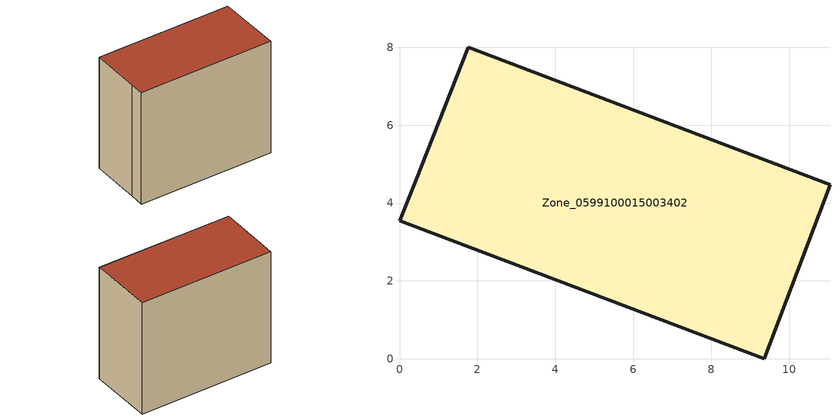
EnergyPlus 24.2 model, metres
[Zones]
Zone_0599100015003402
 floor ground (C_G): 0,3.55 0.42,4.57 1.76,8 11.05,4.47 9.36,0 z0.95
 wall outside (C_F): 0.42,4.57 0,3.55 9.36,0 11.05,4.47 1.76,8 0.42,4.57 z0.95:9.57
 roof outside (C_R): 9.36,0 11.05,4.47 1.76,8 0.42,4.57 0,3.55 z9.57
[BUILDING]
Pand.0599100015003402: North Axis=0; Terrain=City; Loads Convergence Tolerance Value=0.04; Temperature Convergence Tolerance Value=0.4; Solar Distribution=FullExterior; Maximum Number of Warmup Days=25; Minimum Number of Warmup Days=1
[Site:Location]
Rotterdam.The.Hague.AP_ZH_NLD Design_Conditions: Latitude=51.96; Longitude=4.45; Time Zone=1; Elevation=-4.5
[SITE:GROUNDTEMPERATURE:BUILDINGSURFACE]
18, 18, 18, 18, 18, 18, 18, 18, 18, 18, 18, 18
[MATERIAL] Thermal Absorptance=0.9; Solar Absorptance=0.7; Visible Absorptance=0.7
Name | Roughness | Thickness | Conductivity | Density | Specific Heat
G.TI.1965-1974 | MediumSmooth | 0.15 | 0.882353 | 540 | 1210
F.TI.1965-1974 | Rough | 0.3 | 0.697674 | 1920 | 840
R.TI.1965-1974 | MediumRough | 0.2 | 0.232558 | 1500 | 1000
[CONSTRUCTION]
C_G: G.TI.1965-1974
C_F: F.TI.1965-1974
C_R: R.TI.1965-1974
[ZONE]
Zone_0599100015003402: Type=1; Multiplier=1; Ceiling Height=Autocalculate; Volume=Autocalculate; Floor Area=autocalculate; Part of Total Floor Area=Yes
[ZONEINFILTRATION:DESIGNFLOWRATE]
Infil_Zone_0599100015003402: Zone or ZoneList or Space or SpaceList=Zone_0599100015003402; Schedule=AlwaysOn; Design Flow Rate Calculation Method=Flow/Area; Flow Rate per Floor Area=0.003; Constant Term Coefficient=1; Temperature Term Coefficient=0; Velocity Term Coefficient=0; Velocity Squared Term Coefficient=0
[HVACTEMPLATE:ZONE:IDEALLOADSAIRSYSTEM]
Zone_0599100015003402: Maximum Heating Supply Air Temperature=50; Minimum Cooling Supply Air Temperature=13; Maximum Heating Supply Air Humidity Ratio=0.0156; Minimum Cooling Supply Air Humidity Ratio=0.0077; Heating Limit=NoLimit; Cooling Limit=NoLimit; Dehumidification Control Type=ConstantSensibleHeatRatio; Cooling Sensible Heat Ratio=0.7; Dehumidification Setpoint=60; Humidification Control Type=None; Humidification Setpoint=30; Outdoor Air Method=None; Outdoor Air Flow Rate per Person=0.00944; Outdoor Air Flow Rate per Zone Floor Area=0; Outdoor Air Flow Rate per Zone=0; Demand Controlled Ventilation Type=None; Outdoor Air Economizer Type=NoEconomizer; Heat Recovery Type=None; Sensible Heat Recovery Effectiveness=0.7; Latent Heat Recovery Effectiveness=0.65
[ZONECONTROL:THERMOSTAT]
ThermostatControl_Zone_0599100015003402: Zone or ZoneList=Zone_0599100015003402; Control Type Schedule=DualSetpointControlType; Control 1=Thermostat_Zone_0599100015003402; Temperature Difference Between Cutout And Setpoint=0
[THERMOSTATSETPOINT:DUALSETPOINT]
Thermostat_Zone_0599100015003402: Heating Setpoint Temperature Schedule=HeatingSetpoint_Zone_0599100015003402; Cooling Setpoint Temperature Schedule=CoolingSetpoint_Zone_0599100015003402
[SCHEDULE:COMPACT]
HeatingSetpoint_Zone_0599100015003402: Through: 12/31, For: AllDays, Until: 24:00, 21
CoolingSetpoint_Zone_0599100015003402: Through: 12/31, For: AllDays, Until: 24:00, 24
DualSetpointControlType: Through: 12/31, For: AllDays, Until: 24:00, 4
AlwaysOn: Through: 12/31, For: AllDays, Until: 24:00, 1
